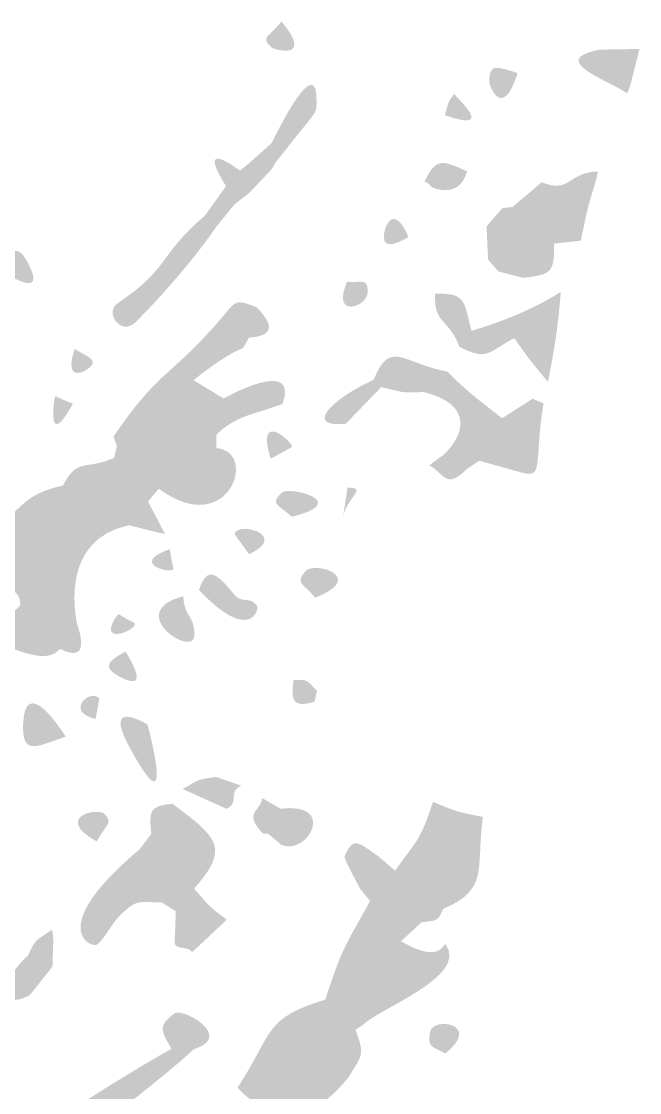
# Model space of a CAD drawing. Header units: millimetres. Extents: x 1296 to 1509, y 27 to 134.
# Drawn here: x 1356.24 to 1365.56, y 72.12 to 88.27 of the extents above; entities that cross this region are included whole.
import ezdxf

# ---------------------------------------------------------------- set-up
doc = ezdxf.new("R2010")
doc.units = ezdxf.units.MM

msp = doc.modelspace()

# ---------------------------------------------------------------- hatches: boundary and pattern name
at = {"true_color": 0x080808, "transparency": 33554687}
h = msp.add_hatch(color=18, dxfattribs=at)
edge = h.paths.add_edge_path(flags=0)
edge.add_spline(control_points=[(1360.163, 88.27), (1360.66, 87.67), (1360.052, 87.849), (1360.025, 87.87), (1359.826, 88.027), (1359.982, 88.038), (1360.163, 88.27)], knot_values=[0, 0, 0, 0, 1, 1, 1, 2, 2, 2, 2], degree=3, periodic=1)
h = msp.add_hatch(color=18, dxfattribs=at)
edge = h.paths.add_edge_path(flags=0)
edge.add_spline(control_points=[(1360.017, 86.44), (1360.047, 86.503), (1360.732, 87.929), (1360.691, 87.005), (1360.684, 86.865), (1360.648, 86.879), (1360.11, 86.187), (1360.11, 86.187), (1360.017, 86.44), (1360.017, 86.44)], knot_values=[0, 0, 0, 0, 1, 1, 1, 2, 2, 2, 3, 3, 3, 3], degree=3, periodic=1)
h = msp.add_hatch(color=18, dxfattribs=at)
edge = h.paths.add_edge_path(flags=0)
edge.add_spline(control_points=[(1365.563, 87.856), (1365.417, 87.292), (1365.429, 87.3), (1365.375, 87.186), (1365.095, 87.383), (1364.179, 87.681), (1364.936, 87.84), (1364.985, 87.85), (1364.982, 87.841), (1365.563, 87.856)], knot_values=[0, 0, 0, 0, 1, 1, 1, 2, 2, 2, 3, 3, 3, 3], degree=3, periodic=1)
h = msp.add_hatch(color=18, dxfattribs=at)
edge = h.paths.add_edge_path(flags=0)
edge.add_spline(control_points=[(1363.724, 87.492), (1363.494, 86.766), (1363.299, 87.306), (1363.298, 87.343), (1363.288, 87.657), (1363.42, 87.581), (1363.724, 87.492)], knot_values=[0, 0, 0, 0, 1, 1, 1, 2, 2, 2, 2], degree=3, periodic=1)
h = msp.add_hatch(color=18, dxfattribs=at)
edge = h.paths.add_edge_path(flags=0)
edge.add_spline(control_points=[(1362.768, 87.178), (1362.788, 87.126), (1363.424, 86.578), (1362.628, 86.855), (1362.683, 87.043), (1362.658, 87.035), (1362.768, 87.178)], knot_values=[0, 0, 0, 0, 1, 1, 1, 2, 2, 2, 2], degree=3, periodic=1)
h = msp.add_hatch(color=18, dxfattribs=at)
edge = h.paths.add_edge_path(flags=0)
edge.add_spline(control_points=[(1359.538, 86.021), (1359.538, 86.021), (1359.521, 85.831), (1359.521, 85.831), (1359.521, 85.831), (1359.327, 85.787), (1359.327, 85.787), (1359.313, 85.808), (1358.835, 86.529), (1359.538, 86.021)], knot_values=[0, 0, 0, 0, 1, 1, 1, 2, 2, 2, 3, 3, 3, 3], degree=3, periodic=1)
h = msp.add_hatch(color=18, dxfattribs=at)
edge = h.paths.add_edge_path(flags=0)
edge.add_spline(control_points=[(1360.017, 86.44), (1360.017, 86.44), (1360.11, 86.187), (1360.11, 86.187), (1360.031, 86.101), (1360.067, 86.097), (1359.99, 86.014), (1359.965, 85.987), (1359.966, 85.989), (1359.672, 85.68), (1359.672, 85.68), (1359.452, 85.508), (1359.452, 85.508), (1359.452, 85.508), (1359.465, 85.675), (1359.465, 85.675), (1359.465, 85.675), (1359.521, 85.831), (1359.521, 85.831), (1359.521, 85.831), (1359.538, 86.021), (1359.538, 86.021), (1359.574, 86.057), (1359.57, 86.029), (1360.017, 86.44)], knot_values=[0, 0, 0, 0, 1, 1, 1, 2, 2, 2, 3, 3, 3, 4, 4, 4, 5, 5, 5, 6, 6, 6, 7, 7, 7, 8, 8, 8, 8], degree=3, periodic=1)
h = msp.add_hatch(color=18, dxfattribs=at)
edge = h.paths.add_edge_path(flags=0)
edge.add_spline(control_points=[(1362.963, 86.008), (1362.947, 86), (1362.898, 85.628), (1362.482, 85.749), (1362.373, 85.781), (1362.42, 85.824), (1362.318, 85.854), (1362.496, 86.213), (1362.576, 86.187), (1362.963, 86.008)], knot_values=[0, 0, 0, 0, 1, 1, 1, 2, 2, 2, 3, 3, 3, 3], degree=3, periodic=1)
h = msp.add_hatch(color=18, dxfattribs=at)
edge = h.paths.add_edge_path(flags=0)
edge.add_spline(control_points=[(1364.937, 86.007), (1364.859, 85.674), (1364.842, 85.709), (1364.757, 85.346), (1364.75, 85.315), (1364.757, 85.346), (1364.676, 84.963), (1364.676, 84.963), (1364.274, 84.92), (1364.274, 84.92), (1364.274, 84.92), (1364.076, 84.896), (1364.076, 84.896), (1363.747, 84.65), (1363.406, 84.54), (1363.815, 84.402), (1363.815, 84.402), (1363.435, 84.499), (1363.435, 84.499), (1363.435, 84.499), (1363.278, 84.678), (1363.278, 84.678), (1363.278, 84.678), (1363.255, 85.179), (1363.255, 85.179), (1363.483, 85.301), (1363.454, 85.296), (1363.648, 85.472), (1363.648, 85.472), (1364.086, 85.845), (1364.086, 85.845), (1364.52, 85.663), (1364.486, 86.004), (1364.937, 86.007)], knot_values=[0, 0, 0, 0, 1, 1, 1, 2, 2, 2, 3, 3, 3, 4, 4, 4, 5, 5, 5, 6, 6, 6, 7, 7, 7, 8, 8, 8, 9, 9, 9, 10, 10, 10, 11, 11, 11, 11], degree=3, periodic=1)
for points in [[(1359.327, 85.787), (1359.521, 85.831), (1359.465, 85.675), (1359.452, 85.508), (1359.179, 85.173), (1359.008, 85.342)], [(1358.836, 82.86), (1359.289, 82.584), (1358.981, 82.332), (1358.515, 82.52)]]:
    msp.add_hatch(color=18, dxfattribs=at).paths.add_polyline_path(points, flags=0)
h = msp.add_hatch(color=18, dxfattribs=at)
edge = h.paths.add_edge_path(flags=0)
edge.add_spline(control_points=[(1362.079, 85.018), (1361.819, 84.87), (1361.649, 84.847), (1361.725, 85.136), (1361.733, 85.166), (1361.853, 85.535), (1362.079, 85.018)], knot_values=[0, 0, 0, 0, 1, 1, 1, 2, 2, 2, 2], degree=3, periodic=1)
h = msp.add_hatch(color=18, dxfattribs=at)
edge = h.paths.add_edge_path(flags=0)
edge.add_spline(control_points=[(1363.494, 85.455), (1363.494, 85.455), (1363.648, 85.472), (1363.648, 85.472), (1363.454, 85.296), (1363.483, 85.301), (1363.255, 85.179), (1363.255, 85.179), (1363.494, 85.455), (1363.494, 85.455)], knot_values=[0, 0, 0, 0, 1, 1, 1, 2, 2, 2, 3, 3, 3, 3], degree=3, periodic=1)
h = msp.add_hatch(color=18, dxfattribs=at)
edge = h.paths.add_edge_path(flags=0)
edge.add_spline(control_points=[(1359.008, 85.342), (1359.008, 85.342), (1359.179, 85.173), (1359.179, 85.173), (1358.705, 84.482), (1358.073, 83.846), (1357.967, 83.739), (1357.742, 83.513), (1357.487, 83.883), (1357.69, 84.019), (1358.487, 84.555), (1358.296, 84.732), (1359.008, 85.342)], knot_values=[0, 0, 0, 0, 1, 1, 1, 2, 2, 2, 3, 3, 3, 4, 4, 4, 4], degree=3, periodic=1)
h = msp.add_hatch(color=18, dxfattribs=at)
edge = h.paths.add_edge_path(flags=0)
edge.add_spline(control_points=[(1364.136, 84.991), (1364.28, 85.348), (1364.251, 85.356), (1364.28, 85.348), (1364.31, 85.34), (1364.598, 85.233), (1364.136, 84.991)], knot_values=[0, 0, 0, 0, 1, 1, 1, 2, 2, 2, 2], degree=3, periodic=1)
h = msp.add_hatch(color=18, dxfattribs=at)
edge = h.paths.add_edge_path(flags=0)
edge.add_spline(control_points=[(1355.939, 84.514), (1356.065, 84.814), (1356.177, 84.932), (1356.331, 84.644), (1356.666, 84.018), (1355.966, 84.495), (1355.939, 84.514)], knot_values=[0, 0, 0, 0, 1, 1, 1, 2, 2, 2, 2], degree=3, periodic=1)
h = msp.add_hatch(color=18, dxfattribs=at)
edge = h.paths.add_edge_path(flags=0)
edge.add_spline(control_points=[(1364.076, 84.896), (1364.076, 84.896), (1364.274, 84.92), (1364.274, 84.92), (1364.277, 84.486), (1364.239, 84.455), (1363.815, 84.402), (1363.406, 84.54), (1363.747, 84.65), (1364.076, 84.896)], knot_values=[0, 0, 0, 0, 1, 1, 1, 2, 2, 2, 3, 3, 3, 3], degree=3, periodic=1)
h = msp.add_hatch(color=18, dxfattribs=at)
edge = h.paths.add_edge_path(flags=0)
edge.add_spline(control_points=[(1361.151, 84.344), (1361.378, 84.323), (1361.47, 84.414), (1361.461, 84.176), (1361.453, 83.966), (1360.911, 83.78), (1361.151, 84.344)], knot_values=[0, 0, 0, 0, 1, 1, 1, 2, 2, 2, 2], degree=3, periodic=1)
h = msp.add_hatch(color=18, dxfattribs=at)
edge = h.paths.add_edge_path(flags=0)
edge.add_spline(control_points=[(1362.479, 84.164), (1362.951, 84.177), (1362.912, 84.052), (1363.027, 83.604), (1363.027, 83.604), (1362.847, 83.362), (1362.847, 83.362), (1362.675, 83.807), (1362.458, 83.698), (1362.479, 84.164)], knot_values=[0, 0, 0, 0, 1, 1, 1, 2, 2, 2, 3, 3, 3, 3], degree=3, periodic=1)
h = msp.add_hatch(color=18, dxfattribs=at)
edge = h.paths.add_edge_path(flags=0)
edge.add_spline(control_points=[(1364.374, 84.192), (1364.332, 83.548), (1364.203, 82.944), (1364.18, 82.837), (1363.673, 83.424), (1363.706, 83.514), (1363.648, 83.482), (1363.256, 83.261), (1363.253, 83.157), (1362.847, 83.362), (1362.847, 83.362), (1363.027, 83.604), (1363.027, 83.604), (1363.14, 83.637), (1363.842, 83.842), (1364.374, 84.192)], knot_values=[0, 0, 0, 0, 1, 1, 1, 2, 2, 2, 3, 3, 3, 4, 4, 4, 5, 5, 5, 5], degree=3, periodic=1)
h = msp.add_hatch(color=18, dxfattribs=at)
edge = h.paths.add_edge_path(flags=0)
edge.add_spline(control_points=[(1359.791, 83.957), (1360.052, 83.69), (1360.049, 83.527), (1359.672, 83.501), (1359.449, 83.64), (1359.472, 83.629), (1359.301, 83.848), (1359.481, 84.079), (1359.503, 84.071), (1359.791, 83.957)], knot_values=[0, 0, 0, 0, 1, 1, 1, 2, 2, 2, 3, 3, 3, 3], degree=3, periodic=1)
h = msp.add_hatch(color=18, dxfattribs=at)
edge = h.paths.add_edge_path(flags=0)
edge.add_spline(control_points=[(1359.301, 83.848), (1359.472, 83.629), (1359.449, 83.64), (1359.672, 83.501), (1359.672, 83.501), (1359.582, 83.343), (1359.582, 83.343), (1359.326, 83.253), (1358.892, 82.905), (1358.836, 82.86), (1358.836, 82.86), (1358.515, 82.52), (1358.515, 82.52), (1358.218, 82.171), (1357.928, 81.941), (1357.872, 81.897), (1357.872, 81.897), (1357.679, 81.863), (1357.679, 81.863), (1357.679, 81.863), (1357.63, 82.011), (1357.63, 82.011), (1358.343, 83.057), (1358.493, 82.891), (1359.301, 83.848)], knot_values=[0, 0, 0, 0, 1, 1, 1, 2, 2, 2, 3, 3, 3, 4, 4, 4, 5, 5, 5, 6, 6, 6, 7, 7, 7, 8, 8, 8, 8], degree=3, periodic=1)
h = msp.add_hatch(color=18, dxfattribs=at)
edge = h.paths.add_edge_path(flags=0)
edge.add_spline(control_points=[(1361.554, 82.867), (1361.801, 83.489), (1362.003, 83.111), (1362.635, 82.996), (1362.722, 82.98), (1362.663, 82.91), (1363.491, 82.287), (1363.323, 81.951), (1363.31, 81.985), (1363.146, 81.645), (1363.146, 81.645), (1362.958, 81.52), (1362.958, 81.52), (1362.958, 81.52), (1362.609, 81.737), (1362.609, 81.737), (1362.899, 82.006), (1363.088, 82.49), (1362.301, 82.683), (1361.964, 82.659), (1361.983, 82.686), (1361.665, 82.755), (1361.665, 82.755), (1361.554, 82.867), (1361.554, 82.867)], knot_values=[0, 0, 0, 0, 1, 1, 1, 2, 2, 2, 3, 3, 3, 4, 4, 4, 5, 5, 5, 6, 6, 6, 7, 7, 7, 8, 8, 8, 8], degree=3, periodic=1)
h = msp.add_hatch(color=18, dxfattribs=at)
edge = h.paths.add_edge_path(flags=0)
edge.add_spline(control_points=[(1357.044, 83.33), (1357.276, 83.193), (1357.434, 83.152), (1357.206, 83.007), (1357.181, 82.992), (1356.879, 82.828), (1357.044, 83.33)], knot_values=[0, 0, 0, 0, 1, 1, 1, 2, 2, 2, 2], degree=3, periodic=1)
h = msp.add_hatch(color=18, dxfattribs=at)
edge = h.paths.add_edge_path(flags=0)
edge.add_spline(control_points=[(1359.289, 82.584), (1359.352, 82.618), (1360.428, 83.213), (1360.179, 82.501), (1360.179, 82.501), (1359.858, 82.392), (1359.858, 82.392), (1359.798, 82.377), (1359.38, 82.27), (1359.178, 82.029), (1359.178, 82.029), (1359.182, 81.835), (1359.182, 81.835), (1358.877, 81.5), (1358.91, 81.34), (1358.482, 81.506), (1358.482, 81.506), (1358.356, 81.682), (1358.356, 81.682), (1359.023, 82.001), (1358.917, 82.094), (1358.981, 82.332), (1358.981, 82.332), (1359.289, 82.584), (1359.289, 82.584)], knot_values=[0, 0, 0, 0, 1, 1, 1, 2, 2, 2, 3, 3, 3, 4, 4, 4, 5, 5, 5, 6, 6, 6, 7, 7, 7, 8, 8, 8, 8], degree=3, periodic=1)
h = msp.add_hatch(color=18, dxfattribs=at)
edge = h.paths.add_edge_path(flags=0)
edge.add_spline(control_points=[(1361.554, 82.867), (1361.554, 82.867), (1361.665, 82.755), (1361.665, 82.755), (1361.665, 82.755), (1361.132, 82.202), (1361.132, 82.202), (1360.484, 82.141), (1360.925, 82.58), (1361.554, 82.867)], knot_values=[0, 0, 0, 0, 1, 1, 1, 2, 2, 2, 3, 3, 3, 3], degree=3, periodic=1)
h = msp.add_hatch(color=18, dxfattribs=at)
edge = h.paths.add_edge_path(flags=0)
edge.add_spline(control_points=[(1357.016, 82.504), (1356.609, 81.76), (1356.736, 82.605), (1356.748, 82.612), (1356.768, 82.624), (1356.748, 82.612), (1357.016, 82.504)], knot_values=[0, 0, 0, 0, 1, 1, 1, 2, 2, 2, 2], degree=3, periodic=1)
h = msp.add_hatch(color=18, dxfattribs=at)
edge = h.paths.add_edge_path(flags=0)
edge.add_spline(control_points=[(1364.114, 82.51), (1363.967, 81.611), (1364.129, 81.371), (1363.782, 81.467), (1363.731, 81.481), (1363.735, 81.48), (1363.146, 81.645), (1363.31, 81.985), (1363.323, 81.951), (1363.491, 82.287), (1363.491, 82.287), (1363.949, 82.58), (1363.949, 82.58), (1363.949, 82.58), (1364.114, 82.51), (1364.114, 82.51)], knot_values=[0, 0, 0, 0, 1, 1, 1, 2, 2, 2, 3, 3, 3, 4, 4, 4, 5, 5, 5, 5], degree=3, periodic=1)
h = msp.add_hatch(color=18, dxfattribs=at)
edge = h.paths.add_edge_path(flags=0)
edge.add_spline(control_points=[(1358.515, 82.52), (1358.515, 82.52), (1358.981, 82.332), (1358.981, 82.332), (1358.917, 82.094), (1359.023, 82.001), (1358.356, 81.682), (1358.082, 81.718), (1358.092, 81.705), (1357.872, 81.897), (1357.928, 81.941), (1358.218, 82.171), (1358.515, 82.52)], knot_values=[0, 0, 0, 0, 1, 1, 1, 2, 2, 2, 3, 3, 3, 4, 4, 4, 4], degree=3, periodic=1)
h = msp.add_hatch(color=18, dxfattribs=at)
edge = h.paths.add_edge_path(flags=0)
edge.add_spline(control_points=[(1360, 81.675), (1359.758, 82.442), (1360.354, 81.916), (1360.32, 81.851), (1360.32, 81.851), (1360, 81.675), (1360, 81.675)], knot_values=[0, 0, 0, 0, 1, 1, 1, 2, 2, 2, 2], degree=3, periodic=1)
h = msp.add_hatch(color=18, dxfattribs=at)
edge = h.paths.add_edge_path(flags=0)
edge.add_spline(control_points=[(1357.679, 81.863), (1357.679, 81.863), (1357.872, 81.897), (1357.872, 81.897), (1358.092, 81.705), (1358.082, 81.718), (1358.356, 81.682), (1358.356, 81.682), (1358.482, 81.506), (1358.482, 81.506), (1358.482, 81.506), (1358.314, 81.224), (1358.314, 81.224), (1358.314, 81.224), (1358.15, 81.03), (1358.15, 81.03), (1358.15, 81.03), (1357.862, 80.672), (1357.862, 80.672), (1356.824, 80.456), (1357.053, 79.317), (1357.08, 79.184), (1356.791, 79.186), (1356.818, 79.206), (1356.593, 79.346), (1356.526, 79.891), (1356.588, 79.969), (1356.058, 80.164), (1355.74, 80.008), (1355.749, 80.024), (1355.56, 79.746), (1355.383, 79.943), (1355.365, 79.902), (1355.304, 80.192), (1355.304, 80.192), (1355.391, 80.473), (1355.391, 80.473), (1356.25, 80.639), (1356.027, 81.098), (1356.867, 81.271), (1357.258, 81.046), (1357.24, 80.832), (1357.64, 81.081), (1357.64, 81.081), (1357.64, 81.689), (1357.64, 81.689), (1357.64, 81.689), (1357.679, 81.863), (1357.679, 81.863)], knot_values=[0, 0, 0, 0, 1, 1, 1, 2, 2, 2, 3, 3, 3, 4, 4, 4, 5, 5, 5, 6, 6, 6, 7, 7, 7, 8, 8, 8, 9, 9, 9, 10, 10, 10, 11, 11, 11, 12, 12, 12, 13, 13, 13, 14, 14, 14, 15, 15, 15, 16, 16, 16, 16], degree=3, periodic=1)
h = msp.add_hatch(color=18, dxfattribs=at)
edge = h.paths.add_edge_path(flags=0)
edge.add_spline(control_points=[(1359.182, 81.835), (1359.825, 81.783), (1359.359, 80.442), (1358.314, 81.224), (1358.314, 81.224), (1358.482, 81.506), (1358.482, 81.506), (1358.91, 81.34), (1358.877, 81.5), (1359.182, 81.835)], knot_values=[0, 0, 0, 0, 1, 1, 1, 2, 2, 2, 3, 3, 3, 3], degree=3, periodic=1)
h = msp.add_hatch(color=18, dxfattribs=at)
edge = h.paths.add_edge_path(flags=0)
edge.add_spline(control_points=[(1362.609, 81.737), (1362.609, 81.737), (1362.958, 81.52), (1362.958, 81.52), (1362.638, 81.201), (1362.622, 81.45), (1362.392, 81.577), (1362.392, 81.577), (1362.609, 81.737), (1362.609, 81.737)], knot_values=[0, 0, 0, 0, 1, 1, 1, 2, 2, 2, 3, 3, 3, 3], degree=3, periodic=1)
h = msp.add_hatch(color=18, dxfattribs=at)
edge = h.paths.add_edge_path(flags=0)
edge.add_spline(control_points=[(1357.64, 81.689), (1357.64, 81.689), (1357.64, 81.081), (1357.64, 81.081), (1357.24, 80.832), (1357.258, 81.046), (1356.867, 81.271), (1357.088, 81.7), (1357.215, 81.497), (1357.64, 81.689)], knot_values=[0, 0, 0, 0, 1, 1, 1, 2, 2, 2, 3, 3, 3, 3], degree=3, periodic=1)
h = msp.add_hatch(color=18, dxfattribs=at)
edge = h.paths.add_edge_path(flags=0)
edge.add_spline(control_points=[(1360.319, 80.8), (1360.132, 80.975), (1359.968, 80.986), (1360.174, 81.167), (1360.283, 81.263), (1361.236, 81.025), (1360.319, 80.8)], knot_values=[0, 0, 0, 0, 1, 1, 1, 2, 2, 2, 2], degree=3, periodic=1)
h = msp.add_hatch(color=18, dxfattribs=at)
edge = h.paths.add_edge_path(flags=0)
edge.add_spline(control_points=[(1356.913, 80.338), (1356.579, 80.405), (1356.368, 80.381), (1356.562, 80.672), (1356.87, 81.134), (1356.911, 80.377), (1356.913, 80.338)], knot_values=[0, 0, 0, 0, 1, 1, 1, 2, 2, 2, 2], degree=3, periodic=1)
h = msp.add_hatch(color=18, dxfattribs=at)
edge = h.paths.add_edge_path(flags=0)
edge.add_spline(control_points=[(1361.091, 80.788), (1361.091, 80.788), (1361.158, 81.238), (1361.158, 81.238), (1361.48, 81.238), (1361.137, 81.095), (1361.091, 80.788)], knot_values=[0, 0, 0, 0, 1, 1, 1, 2, 2, 2, 2], degree=3, periodic=1)
h = msp.add_hatch(color=18, dxfattribs=at)
edge = h.paths.add_edge_path(flags=0)
edge.add_spline(control_points=[(1358.15, 81.03), (1358.403, 80.549), (1358.386, 80.573), (1358.411, 80.546), (1358.322, 80.551), (1358.33, 80.556), (1357.862, 80.672), (1357.862, 80.672), (1358.15, 81.03), (1358.15, 81.03)], knot_values=[0, 0, 0, 0, 1, 1, 1, 2, 2, 2, 3, 3, 3, 3], degree=3, periodic=1)
h = msp.add_hatch(color=18, dxfattribs=at)
edge = h.paths.add_edge_path(flags=0)
edge.add_spline(control_points=[(1359.674, 80.235), (1359.674, 80.235), (1359.455, 80.538), (1359.455, 80.538), (1359.488, 80.739), (1360.293, 80.528), (1359.674, 80.235)], knot_values=[0, 0, 0, 0, 1, 1, 1, 2, 2, 2, 2], degree=3, periodic=1)
h = msp.add_hatch(color=18, dxfattribs=at)
edge = h.paths.add_edge_path(flags=0)
edge.add_spline(control_points=[(1358.477, 80.311), (1358.528, 80.008), (1358.537, 80.031), (1358.528, 80.008), (1358.5, 79.934), (1357.857, 80.098), (1358.477, 80.311)], knot_values=[0, 0, 0, 0, 1, 1, 1, 2, 2, 2, 2], degree=3, periodic=1)
h = msp.add_hatch(color=18, dxfattribs=at)
edge = h.paths.add_edge_path(flags=0)
edge.add_spline(control_points=[(1356.058, 80.164), (1356.588, 79.969), (1356.526, 79.891), (1356.593, 79.346), (1356.593, 79.346), (1356.024, 78.848), (1356.024, 78.848), (1355.883, 79.126), (1355.797, 79.17), (1356.054, 79.329), (1356.228, 79.437), (1356.226, 79.472), (1356.224, 79.491), (1356.208, 79.732), (1356.034, 79.633), (1356.018, 79.86), (1356.018, 79.86), (1356.058, 80.164), (1356.058, 80.164)], knot_values=[0, 0, 0, 0, 1, 1, 1, 2, 2, 2, 3, 3, 3, 4, 4, 4, 5, 5, 5, 6, 6, 6, 6], degree=3, periodic=1)
h = msp.add_hatch(color=18, dxfattribs=at)
edge = h.paths.add_edge_path(flags=0)
edge.add_spline(control_points=[(1360.671, 79.579), (1360.503, 79.793), (1360.355, 79.792), (1360.527, 79.982), (1360.665, 80.134), (1361.46, 79.888), (1360.671, 79.579)], knot_values=[0, 0, 0, 0, 1, 1, 1, 2, 2, 2, 2], degree=3, periodic=1)
h = msp.add_hatch(color=18, dxfattribs=at)
edge = h.paths.add_edge_path(flags=0)
edge.add_spline(control_points=[(1358.918, 79.695), (1359.043, 80.068), (1359.182, 79.953), (1359.444, 79.636), (1359.58, 79.471), (1359.652, 79.619), (1359.791, 79.464), (1359.839, 79.41), (1359.69, 78.88), (1358.918, 79.695)], knot_values=[0, 0, 0, 0, 1, 1, 1, 2, 2, 2, 3, 3, 3, 3], degree=3, periodic=1)
h = msp.add_hatch(color=18, dxfattribs=at)
edge = h.paths.add_edge_path(flags=0)
edge.add_spline(control_points=[(1358.681, 79.602), (1358.697, 79.274), (1358.85, 79.33), (1358.851, 79.013), (1358.852, 78.653), (1357.761, 79.364), (1358.681, 79.602)], knot_values=[0, 0, 0, 0, 1, 1, 1, 2, 2, 2, 2], degree=3, periodic=1)
h = msp.add_hatch(color=18, dxfattribs=at)
edge = h.paths.add_edge_path(flags=0)
edge.add_spline(control_points=[(1356.593, 79.346), (1356.818, 79.206), (1356.791, 79.186), (1357.08, 79.184), (1357.198, 78.837), (1357.165, 78.645), (1356.836, 78.802), (1356.777, 78.83), (1356.762, 78.528), (1356.024, 78.848), (1356.024, 78.848), (1356.593, 79.346), (1356.593, 79.346)], knot_values=[0, 0, 0, 0, 1, 1, 1, 2, 2, 2, 3, 3, 3, 4, 4, 4, 4], degree=3, periodic=1)
h = msp.add_hatch(color=18, dxfattribs=at)
edge = h.paths.add_edge_path(flags=0)
edge.add_spline(control_points=[(1357.701, 79.335), (1357.952, 79.183), (1357.953, 79.206), (1357.952, 79.183), (1357.948, 79.062), (1357.345, 78.855), (1357.701, 79.335)], knot_values=[0, 0, 0, 0, 1, 1, 1, 2, 2, 2, 2], degree=3, periodic=1)
h = msp.add_hatch(color=18, dxfattribs=at)
edge = h.paths.add_edge_path(flags=0)
edge.add_spline(control_points=[(1357.809, 78.767), (1357.826, 78.741), (1358.238, 78.11), (1357.713, 78.393), (1357.459, 78.531), (1357.545, 78.624), (1357.809, 78.767)], knot_values=[0, 0, 0, 0, 1, 1, 1, 2, 2, 2, 2], degree=3, periodic=1)
h = msp.add_hatch(color=18, dxfattribs=at)
edge = h.paths.add_edge_path(flags=0)
edge.add_spline(control_points=[(1356.909, 77.483), (1356.482, 77.344), (1356.254, 77.185), (1356.266, 77.655), (1356.288, 78.473), (1356.881, 77.529), (1356.909, 77.483)], knot_values=[0, 0, 0, 0, 1, 1, 1, 2, 2, 2, 2], degree=3, periodic=1)
h = msp.add_hatch(color=18, dxfattribs=at)
edge = h.paths.add_edge_path(flags=0)
edge.add_spline(control_points=[(1360.345, 78.337), (1360.569, 78.354), (1360.549, 78.322), (1360.698, 78.176), (1360.698, 78.176), (1360.662, 78.01), (1360.662, 78.01), (1360.339, 77.919), (1360.301, 78.016), (1360.345, 78.337)], knot_values=[0, 0, 0, 0, 1, 1, 1, 2, 2, 2, 3, 3, 3, 3], degree=3, periodic=1)
h = msp.add_hatch(color=18, dxfattribs=at)
edge = h.paths.add_edge_path(flags=0)
edge.add_spline(control_points=[(1357.36, 77.752), (1356.883, 77.858), (1357.278, 78.218), (1357.417, 78.06), (1357.417, 78.06), (1357.36, 77.752), (1357.36, 77.752)], knot_values=[0, 0, 0, 0, 1, 1, 1, 2, 2, 2, 2], degree=3, periodic=1)
h = msp.add_hatch(color=18, dxfattribs=at)
edge = h.paths.add_edge_path(flags=0)
edge.add_spline(control_points=[(1358.14, 77.668), (1358.154, 77.636), (1358.589, 75.986), (1357.86, 77.345), (1357.472, 78.067), (1358.111, 77.685), (1358.14, 77.668)], knot_values=[0, 0, 0, 0, 1, 1, 1, 2, 2, 2, 2], degree=3, periodic=1)
h = msp.add_hatch(color=18, dxfattribs=at)
edge = h.paths.add_edge_path(flags=0)
edge.add_spline(control_points=[(1359.182, 76.875), (1359.182, 76.875), (1359.557, 76.744), (1359.557, 76.744), (1359.343, 76.652), (1359.539, 76.486), (1359.332, 76.397), (1359.332, 76.397), (1358.673, 76.694), (1358.673, 76.694), (1358.913, 76.832), (1358.889, 76.841), (1359.182, 76.875)], knot_values=[0, 0, 0, 0, 1, 1, 1, 2, 2, 2, 3, 3, 3, 4, 4, 4, 4], degree=3, periodic=1)
h = msp.add_hatch(color=18, dxfattribs=at)
edge = h.paths.add_edge_path(flags=0)
edge.add_spline(control_points=[(1357.377, 75.904), (1356.711, 76.269), (1357.405, 76.435), (1357.505, 76.309), (1357.614, 76.17), (1357.532, 76.182), (1357.377, 75.904)], knot_values=[0, 0, 0, 0, 1, 1, 1, 2, 2, 2, 2], degree=3, periodic=1)
h = msp.add_hatch(color=18, dxfattribs=at)
edge = h.paths.add_edge_path(flags=0)
edge.add_spline(control_points=[(1358.519, 76.472), (1359.188, 75.97), (1359.398, 75.813), (1358.845, 75.192), (1358.845, 75.192), (1358.53, 75.201), (1358.53, 75.201), (1358.53, 75.201), (1358.199, 76.019), (1358.199, 76.019), (1358.165, 76.366), (1358.166, 76.439), (1358.519, 76.472)], knot_values=[0, 0, 0, 0, 1, 1, 1, 2, 2, 2, 3, 3, 3, 4, 4, 4, 4], degree=3, periodic=1)
h = msp.add_hatch(color=18, dxfattribs=at)
edge = h.paths.add_edge_path(flags=0)
edge.add_spline(control_points=[(1359.869, 76.559), (1359.869, 76.559), (1360.149, 76.397), (1360.149, 76.397), (1360.027, 76.183), (1360.036, 76.201), (1360.027, 76.183), (1359.98, 76.09), (1360.029, 76.092), (1359.984, 76.001), (1359.938, 76.051), (1359.913, 75.987), (1359.858, 76.048), (1359.584, 76.35), (1359.865, 76.366), (1359.869, 76.559)], knot_values=[0, 0, 0, 0, 1, 1, 1, 2, 2, 2, 3, 3, 3, 4, 4, 4, 5, 5, 5, 5], degree=3, periodic=1)
h = msp.add_hatch(color=18, dxfattribs=at)
edge = h.paths.add_edge_path(flags=0)
edge.add_spline(control_points=[(1360.149, 76.397), (1361.002, 76.504), (1360.566, 75.69), (1360.166, 75.85), (1360.148, 75.857), (1360.166, 75.85), (1359.984, 76.001), (1360.029, 76.092), (1359.98, 76.09), (1360.027, 76.183), (1360.036, 76.201), (1360.027, 76.183), (1360.149, 76.397)], knot_values=[0, 0, 0, 0, 1, 1, 1, 2, 2, 2, 3, 3, 3, 4, 4, 4, 4], degree=3, periodic=1)
h = msp.add_hatch(color=18, dxfattribs=at)
edge = h.paths.add_edge_path(flags=0)
edge.add_spline(control_points=[(1362.448, 76.501), (1362.825, 76.344), (1362.8, 76.354), (1363.2, 76.273), (1363.093, 75.475), (1363.295, 75.183), (1362.601, 74.887), (1362.375, 74.859), (1362.316, 74.92), (1362.274, 74.683), (1362.274, 74.683), (1361.965, 74.399), (1361.965, 74.399), (1361.631, 74.175), (1361.639, 74.177), (1361.481, 73.797), (1361.481, 73.797), (1361.137, 73.447), (1361.137, 73.447), (1361.137, 73.447), (1360.823, 73.518), (1360.823, 73.518), (1361.083, 74.312), (1361.096, 74.273), (1361.498, 75.005), (1361.498, 75.005), (1361.875, 75.464), (1361.875, 75.464), (1362.239, 75.967), (1362.254, 75.925), (1362.448, 76.501)], knot_values=[0, 0, 0, 0, 1, 1, 1, 2, 2, 2, 3, 3, 3, 4, 4, 4, 5, 5, 5, 6, 6, 6, 7, 7, 7, 8, 8, 8, 9, 9, 9, 10, 10, 10, 10], degree=3, periodic=1)
h = msp.add_hatch(color=18, dxfattribs=at)
edge = h.paths.add_edge_path(flags=0)
edge.add_spline(control_points=[(1358.199, 76.019), (1358.199, 76.019), (1358.53, 75.201), (1358.53, 75.201), (1358.53, 75.201), (1358.355, 74.986), (1358.355, 74.986), (1358.009, 74.981), (1357.998, 75.047), (1357.737, 74.799), (1357.611, 74.68), (1357.447, 74.362), (1357.37, 74.344), (1357.247, 74.316), (1356.643, 74.628), (1358.026, 75.787), (1358.026, 75.787), (1358.199, 76.019), (1358.199, 76.019)], knot_values=[0, 0, 0, 0, 1, 1, 1, 2, 2, 2, 3, 3, 3, 4, 4, 4, 5, 5, 5, 6, 6, 6, 6], degree=3, periodic=1)
h = msp.add_hatch(color=18, dxfattribs=at)
edge = h.paths.add_edge_path(flags=0)
edge.add_spline(control_points=[(1361.875, 75.464), (1361.875, 75.464), (1361.498, 75.005), (1361.498, 75.005), (1361.498, 75.005), (1361.354, 75.183), (1361.354, 75.183), (1361.333, 75.221), (1361.101, 75.644), (1361.114, 75.677), (1361.242, 75.993), (1361.328, 75.884), (1361.619, 75.683), (1361.619, 75.683), (1361.875, 75.464), (1361.875, 75.464)], knot_values=[0, 0, 0, 0, 1, 1, 1, 2, 2, 2, 3, 3, 3, 4, 4, 4, 5, 5, 5, 5], degree=3, periodic=1)
h = msp.add_hatch(color=18, dxfattribs=at)
edge = h.paths.add_edge_path(flags=0)
edge.add_spline(control_points=[(1358.53, 75.201), (1358.53, 75.201), (1358.845, 75.192), (1358.845, 75.192), (1359.075, 74.932), (1359.05, 74.939), (1359.338, 74.724), (1359.293, 74.689), (1359.307, 74.687), (1358.813, 74.233), (1358.78, 74.324), (1358.587, 74.268), (1358.555, 74.358), (1358.541, 74.395), (1358.556, 74.395), (1358.569, 74.85), (1358.569, 74.85), (1358.355, 74.986), (1358.355, 74.986), (1358.355, 74.986), (1358.53, 75.201), (1358.53, 75.201)], knot_values=[0, 0, 0, 0, 1, 1, 1, 2, 2, 2, 3, 3, 3, 4, 4, 4, 5, 5, 5, 6, 6, 6, 7, 7, 7, 7], degree=3, periodic=1)
h = msp.add_hatch(color=18, dxfattribs=at)
edge = h.paths.add_edge_path(flags=0)
edge.add_spline(control_points=[(1362.601, 74.887), (1362.516, 74.686), (1362.501, 74.716), (1362.274, 74.683), (1362.316, 74.92), (1362.375, 74.859), (1362.601, 74.887)], knot_values=[0, 0, 0, 0, 1, 1, 1, 2, 2, 2, 2], degree=3, periodic=1)
h = msp.add_hatch(color=18, dxfattribs=at)
edge = h.paths.add_edge_path(flags=0)
edge.add_spline(control_points=[(1356.702, 74.573), (1356.733, 74.402), (1356.719, 74.42), (1356.709, 74.019), (1356.482, 74.03), (1356.491, 74.027), (1356.341, 74.186), (1356.46, 74.453), (1356.47, 74.408), (1356.702, 74.573)], knot_values=[0, 0, 0, 0, 1, 1, 1, 2, 2, 2, 3, 3, 3, 3], degree=3, periodic=1)
h = msp.add_hatch(color=18, dxfattribs=at)
edge = h.paths.add_edge_path(flags=0)
edge.add_spline(control_points=[(1361.965, 74.399), (1362.583, 74.033), (1362.606, 74.396), (1362.638, 74.351), (1362.99, 73.86), (1361.625, 73.389), (1361.384, 73.131), (1361.384, 73.131), (1361.137, 73.447), (1361.137, 73.447), (1361.137, 73.447), (1361.481, 73.797), (1361.481, 73.797), (1361.639, 74.177), (1361.631, 74.175), (1361.965, 74.399)], knot_values=[0, 0, 0, 0, 1, 1, 1, 2, 2, 2, 3, 3, 3, 4, 4, 4, 5, 5, 5, 5], degree=3, periodic=1)
h = msp.add_hatch(color=18, dxfattribs=at)
edge = h.paths.add_edge_path(flags=0)
edge.add_spline(control_points=[(1356.341, 74.186), (1356.491, 74.027), (1356.482, 74.03), (1356.709, 74.019), (1356.682, 73.983), (1356.378, 73.593), (1356.359, 73.582), (1355.908, 73.339), (1355.906, 73.799), (1356.341, 74.186)], knot_values=[0, 0, 0, 0, 1, 1, 1, 2, 2, 2, 3, 3, 3, 3], degree=3, periodic=1)
h = msp.add_hatch(color=18, dxfattribs=at)
edge = h.paths.add_edge_path(flags=0)
edge.add_spline(control_points=[(1357.225, 72.002), (1357.274, 72.04), (1360.685, 74.202), (1357.989, 72.057), (1357.274, 71.488), (1357.259, 71.953), (1357.225, 72.002)], knot_values=[0, 0, 0, 0, 1, 1, 1, 2, 2, 2, 2], degree=3, periodic=1)
h = msp.add_hatch(color=18, dxfattribs=at)
edge = h.paths.add_edge_path(flags=0)
edge.add_spline(control_points=[(1360.823, 73.518), (1360.823, 73.518), (1361.137, 73.447), (1361.137, 73.447), (1361.137, 73.447), (1361.384, 73.131), (1361.384, 73.131), (1361.384, 73.131), (1361.278, 73.065), (1361.278, 73.065), (1360.962, 72.889), (1360.688, 72.932), (1360.941, 72.674), (1361.089, 72.524), (1361.051, 72.52), (1361.172, 72.347), (1360.334, 71.277), (1359.591, 72.09), (1359.5, 72.19), (1360.044, 73.021), (1359.884, 73.235), (1360.823, 73.518)], knot_values=[0, 0, 0, 0, 1, 1, 1, 2, 2, 2, 3, 3, 3, 4, 4, 4, 5, 5, 5, 6, 6, 6, 7, 7, 7, 7], degree=3, periodic=1)
h = msp.add_hatch(color=18, dxfattribs=at)
edge = h.paths.add_edge_path(flags=0)
edge.add_spline(control_points=[(1358.535, 72.709), (1358.376, 73.034), (1358.258, 73.09), (1358.55, 73.312), (1358.681, 73.412), (1359.675, 72.846), (1358.535, 72.709)], knot_values=[0, 0, 0, 0, 1, 1, 1, 2, 2, 2, 2], degree=3, periodic=1)
h = msp.add_hatch(color=18, dxfattribs=at)
edge = h.paths.add_edge_path(flags=0)
edge.add_spline(control_points=[(1362.635, 72.705), (1362.431, 72.817), (1362.352, 72.795), (1362.406, 73.043), (1362.452, 73.255), (1363.19, 73.164), (1362.635, 72.705)], knot_values=[0, 0, 0, 0, 1, 1, 1, 2, 2, 2, 2], degree=3, periodic=1)
h = msp.add_hatch(color=18, dxfattribs=at)
edge = h.paths.add_edge_path(flags=0)
edge.add_spline(control_points=[(1361.278, 73.065), (1361.424, 72.683), (1361.379, 72.679), (1361.172, 72.347), (1361.051, 72.52), (1361.089, 72.524), (1360.941, 72.674), (1360.688, 72.932), (1360.962, 72.889), (1361.278, 73.065)], knot_values=[0, 0, 0, 0, 1, 1, 1, 2, 2, 2, 3, 3, 3, 3], degree=3, periodic=1)

doc.saveas('drawing.dxf')
